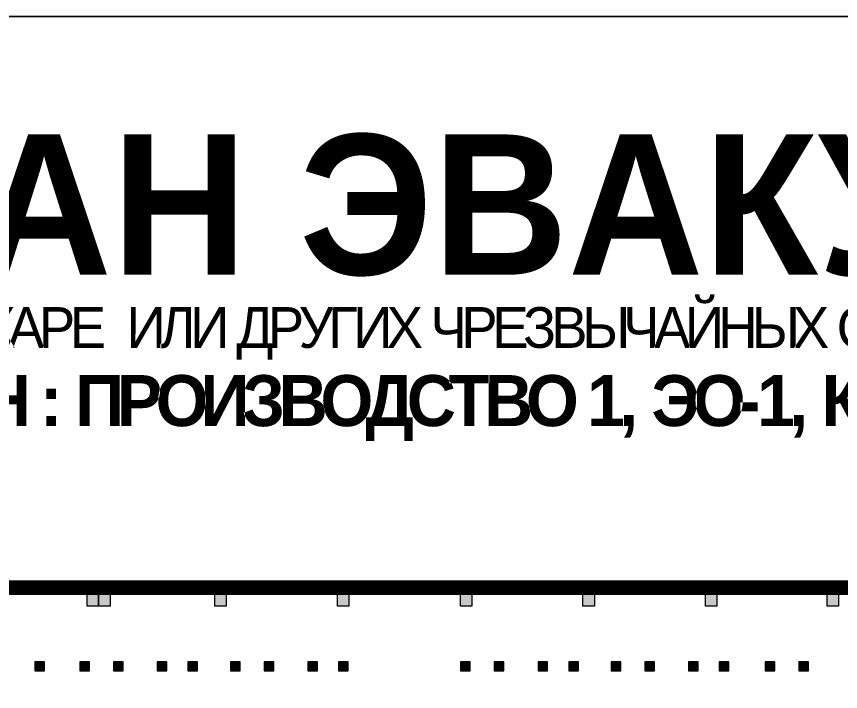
# Model space of a CAD drawing. Header units: millimetres. Extents: x 13810 to 67229, y 12374 to 21950.
# Drawn here: x 38369 to 38498.3, y 14048.2 to 14154.1 of the extents above; entities that cross this region are included whole.
import ezdxf

# ---------------------------------------------------------------- set-up
doc = ezdxf.new("R2010")
doc.units = ezdxf.units.MM
doc.styles.add('обычный', font='arial.ttf')

msp = doc.modelspace()

# ---------------------------------------------------------------- hatches: boundary and pattern name
at = {"lineweight": 0}
h = msp.add_hatch(color=256, dxfattribs=at)
h.dxf.hatch_style = 1
h.paths.add_polyline_path([(38380.06, 14061.57), (38381.86, 14061.57), (38381.86, 14064.46), (38380.06, 14064.46)])
h = msp.add_hatch(color=256, dxfattribs=at)
h.dxf.hatch_style = 1
h.paths.add_polyline_path([(38381.86, 14061.57), (38383.66, 14061.57), (38383.66, 14064.46), (38381.86, 14064.46)])
h = msp.add_hatch(color=256, dxfattribs=at)
h.dxf.hatch_style = 1
h.paths.add_polyline_path([(38400.09, 14061.57), (38401.89, 14061.57), (38401.89, 14064.46), (38400.09, 14064.46)])
h = msp.add_hatch(color=256, dxfattribs=at)
h.dxf.hatch_style = 1
h.paths.add_polyline_path([(38419.32, 14061.57), (38421.12, 14061.57), (38421.12, 14064.46), (38419.32, 14064.46)])
h = msp.add_hatch(color=256, dxfattribs=at)
h.dxf.hatch_style = 1
h.paths.add_polyline_path([(38438.62, 14061.57), (38440.42, 14061.57), (38440.42, 14064.46), (38438.62, 14064.46)])
h = msp.add_hatch(color=256, dxfattribs=at)
h.dxf.hatch_style = 1
h.paths.add_polyline_path([(38457.85, 14061.57), (38459.65, 14061.57), (38459.65, 14064.46), (38457.85, 14064.46)])
h = msp.add_hatch(color=256, dxfattribs=at)
h.dxf.hatch_style = 1
h.paths.add_polyline_path([(38477.08, 14061.57), (38478.88, 14061.57), (38478.88, 14064.46), (38477.08, 14064.46)])
h = msp.add_hatch(color=256, dxfattribs=at)
h.dxf.hatch_style = 1
h.paths.add_polyline_path([(38496.15, 14061.57), (38497.95, 14061.57), (38497.95, 14064.46), (38496.15, 14064.46)])
h = msp.add_hatch(color=256, dxfattribs=at)
h.dxf.hatch_style = 1
h.paths.add_polyline_path([(38371.84, 14052.86), (38371.84, 14051.44), (38373.36, 14051.44), (38373.36, 14052.86)])
h = msp.add_hatch(color=256, dxfattribs=at)
h.dxf.hatch_style = 1
h.paths.add_polyline_path([(38378.92, 14052.86), (38378.92, 14051.44), (38380.44, 14051.44), (38380.44, 14052.86)])
h = msp.add_hatch(color=256, dxfattribs=at)
h.dxf.hatch_style = 1
h.paths.add_polyline_path([(38384.19, 14052.86), (38384.19, 14051.44), (38385.71, 14051.44), (38385.71, 14052.86)])
h = msp.add_hatch(color=256, dxfattribs=at)
h.dxf.hatch_style = 1
h.paths.add_polyline_path([(38391.06, 14052.86), (38391.06, 14051.44), (38392.57, 14051.44), (38392.57, 14052.86)])
h = msp.add_hatch(color=256, dxfattribs=at)
h.dxf.hatch_style = 1
h.paths.add_polyline_path([(38395.87, 14052.86), (38395.87, 14051.44), (38397.38, 14051.44), (38397.38, 14052.86)])
h = msp.add_hatch(color=256, dxfattribs=at)
h.dxf.hatch_style = 1
h.paths.add_polyline_path([(38402.56, 14052.86), (38402.56, 14051.44), (38404.07, 14051.44), (38404.07, 14052.86)])
h = msp.add_hatch(color=256, dxfattribs=at)
h.dxf.hatch_style = 1
h.paths.add_polyline_path([(38407.83, 14052.86), (38407.83, 14051.44), (38409.35, 14051.44), (38409.35, 14052.86)])
h = msp.add_hatch(color=256, dxfattribs=at)
h.dxf.hatch_style = 1
h.paths.add_polyline_path([(38414.69, 14052.86), (38414.69, 14051.44), (38416.21, 14051.44), (38416.21, 14052.86)])
h = msp.add_hatch(color=256, dxfattribs=at)
h.dxf.hatch_style = 1
h.paths.add_polyline_path([(38419.5, 14052.86), (38419.5, 14051.44), (38421.02, 14051.44), (38421.02, 14052.86)])
h = msp.add_hatch(color=256, dxfattribs=at)
h.dxf.hatch_style = 1
h.paths.add_polyline_path([(38438.66, 14052.86), (38438.66, 14051.44), (38440.18, 14051.44), (38440.18, 14052.86)])
h = msp.add_hatch(color=256, dxfattribs=at)
h.dxf.hatch_style = 1
h.paths.add_polyline_path([(38443.94, 14052.86), (38443.94, 14051.44), (38445.45, 14051.44), (38445.45, 14052.86)])
h = msp.add_hatch(color=256, dxfattribs=at)
h.dxf.hatch_style = 1
h.paths.add_polyline_path([(38450.8, 14052.86), (38450.8, 14051.44), (38452.31, 14051.44), (38452.31, 14052.86)])
h = msp.add_hatch(color=256, dxfattribs=at)
h.dxf.hatch_style = 1
h.paths.add_polyline_path([(38455.61, 14052.86), (38455.61, 14051.44), (38457.13, 14051.44), (38457.13, 14052.86)])
h = msp.add_hatch(color=256, dxfattribs=at)
h.dxf.hatch_style = 1
h.paths.add_polyline_path([(38462.3, 14052.86), (38462.3, 14051.44), (38463.82, 14051.44), (38463.82, 14052.86)])
h = msp.add_hatch(color=256, dxfattribs=at)
h.dxf.hatch_style = 1
h.paths.add_polyline_path([(38467.57, 14052.86), (38467.57, 14051.44), (38469.09, 14051.44), (38469.09, 14052.86)])
h = msp.add_hatch(color=256, dxfattribs=at)
h.dxf.hatch_style = 1
h.paths.add_polyline_path([(38474.43, 14052.86), (38474.43, 14051.44), (38475.95, 14051.44), (38475.95, 14052.86)])
h = msp.add_hatch(color=256, dxfattribs=at)
h.dxf.hatch_style = 1
h.paths.add_polyline_path([(38479.25, 14052.86), (38479.25, 14051.44), (38480.76, 14051.44), (38480.76, 14052.86)])
h = msp.add_hatch(color=256, dxfattribs=at)
h.dxf.hatch_style = 1
h.paths.add_polyline_path([(38486.45, 14052.86), (38486.45, 14051.44), (38487.96, 14051.44), (38487.96, 14052.86)])
h = msp.add_hatch(color=256, dxfattribs=at)
h.dxf.hatch_style = 1
h.paths.add_polyline_path([(38491.72, 14052.86), (38491.72, 14051.44), (38493.24, 14051.44), (38493.24, 14052.86)])

# ---------------------------------------------------------------- linework, layer by layer
at = {"color": 126, "lineweight": 0, "true_color": 0x008754}
for points in [[(38162.27, 14549.05), (38762.27, 14549.05), (38762.27, 14154.05), (38162.27, 14154.05)], [(38162.27, 14154.05), (38762.27, 14154.05), (38762.27, 13759.05), (38162.27, 13759.05)], [(38162.27, 14154.05), (38762.27, 14154.05), (38762.27, 13759.05), (38162.27, 13759.05)], [(38162.27, 14154.05), (38762.27, 14154.05), (38762.27, 13759.05), (38162.27, 13759.05)], [(38162.27, 14154.05), (38762.27, 14154.05), (38762.27, 13759.05), (38162.27, 13759.05)]]:
    msp.add_lwpolyline(points, close=True, dxfattribs=at)
at = {"lineweight": 0, "const_width": 2.29}
msp.add_lwpolyline([(38637.74, 14064.46), (38195.49, 14064.46)], dxfattribs=at)
at = {"lineweight": 0}
for points in [[(38380.06, 14064.46), (38381.86, 14064.46), (38381.86, 14061.57), (38380.06, 14061.57), (38380.06, 14064.46)], [(38381.86, 14064.46), (38383.66, 14064.46), (38383.66, 14061.57), (38381.86, 14061.57), (38381.86, 14064.46)], [(38400.09, 14064.46), (38401.89, 14064.46), (38401.89, 14061.57), (38400.09, 14061.57), (38400.09, 14064.46)], [(38419.32, 14064.46), (38421.12, 14064.46), (38421.12, 14061.57), (38419.32, 14061.57), (38419.32, 14064.46)], [(38438.62, 14064.46), (38440.42, 14064.46), (38440.42, 14061.57), (38438.62, 14061.57), (38438.62, 14064.46)], [(38457.85, 14064.46), (38459.65, 14064.46), (38459.65, 14061.57), (38457.85, 14061.57), (38457.85, 14064.46)], [(38477.08, 14064.46), (38478.88, 14064.46), (38478.88, 14061.57), (38477.08, 14061.57), (38477.08, 14064.46)], [(38496.15, 14064.46), (38497.95, 14064.46), (38497.95, 14061.57), (38496.15, 14061.57), (38496.15, 14064.46)], [(38373.36, 14052.86), (38371.84, 14052.86), (38371.84, 14051.44), (38373.36, 14051.44), (38373.36, 14052.86)], [(38380.44, 14052.86), (38378.92, 14052.86), (38378.92, 14051.44), (38380.44, 14051.44), (38380.44, 14052.86)], [(38385.71, 14052.86), (38384.19, 14052.86), (38384.19, 14051.44), (38385.71, 14051.44), (38385.71, 14052.86)], [(38392.57, 14052.86), (38391.06, 14052.86), (38391.06, 14051.44), (38392.57, 14051.44), (38392.57, 14052.86)], [(38397.38, 14052.86), (38395.87, 14052.86), (38395.87, 14051.44), (38397.38, 14051.44), (38397.38, 14052.86)], [(38404.07, 14052.86), (38402.56, 14052.86), (38402.56, 14051.44), (38404.07, 14051.44), (38404.07, 14052.86)], [(38409.35, 14052.86), (38407.83, 14052.86), (38407.83, 14051.44), (38409.35, 14051.44), (38409.35, 14052.86)], [(38416.21, 14052.86), (38414.69, 14052.86), (38414.69, 14051.44), (38416.21, 14051.44), (38416.21, 14052.86)], [(38421.02, 14052.86), (38419.5, 14052.86), (38419.5, 14051.44), (38421.02, 14051.44), (38421.02, 14052.86)], [(38440.18, 14052.86), (38438.66, 14052.86), (38438.66, 14051.44), (38440.18, 14051.44), (38440.18, 14052.86)], [(38445.45, 14052.86), (38443.94, 14052.86), (38443.94, 14051.44), (38445.45, 14051.44), (38445.45, 14052.86)], [(38452.31, 14052.86), (38450.8, 14052.86), (38450.8, 14051.44), (38452.31, 14051.44), (38452.31, 14052.86)], [(38457.13, 14052.86), (38455.61, 14052.86), (38455.61, 14051.44), (38457.13, 14051.44), (38457.13, 14052.86)], [(38463.82, 14052.86), (38462.3, 14052.86), (38462.3, 14051.44), (38463.82, 14051.44), (38463.82, 14052.86)], [(38469.09, 14052.86), (38467.57, 14052.86), (38467.57, 14051.44), (38469.09, 14051.44), (38469.09, 14052.86)], [(38475.95, 14052.86), (38474.43, 14052.86), (38474.43, 14051.44), (38475.95, 14051.44), (38475.95, 14052.86)], [(38480.76, 14052.86), (38479.25, 14052.86), (38479.25, 14051.44), (38480.76, 14051.44), (38480.76, 14052.86)], [(38487.96, 14052.86), (38486.45, 14052.86), (38486.45, 14051.44), (38487.96, 14051.44), (38487.96, 14052.86)], [(38493.24, 14052.86), (38491.72, 14052.86), (38491.72, 14051.44), (38493.24, 14051.44), (38493.24, 14052.86)]]:
    msp.add_lwpolyline(points, dxfattribs=at)

# ---------------------------------------------------------------- texts
at = {"lineweight": 0, "insert": (38320.89, 14135.56), "char_height": 22, "width": 493.8901, "attachment_point": 1, "style": 'обычный'}
msp.add_mtext('{\\fProxima Nova Rg|b1|i0|c204|p2;ПЛАН ЭВАКУАЦИИ}', dxfattribs=at)
at = {"color": 0, "lineweight": 0, "insert": (38470.16, 14108.65), "char_height": 8, "width": 449.2158, "attachment_point": 5, "style": 'обычный'}
msp.add_mtext('{\\fArial Black|b1|i0|c204|p34;\\H2x;\\T0.85;  \\fArial Narrow|b0|i0|c204|p34;\\H0.8x;\\W0.9;\\P\\fProxima Nova Rg|b0|i0|c204|p2;\\H0.5x;\\W1;\\C256;ПРИ ПОЖАРЕ  ИЛИ ДРУГИХ ЧРЕЗВЫЧАЙНЫХ СИТУАЦИЯХ  ИЗ ПОМЕЩЕНИЙ \\fProxima Nova Rg|b1|i0|c204|p2;\\H1.25x;\\PЦЭН : ПРОИЗВОДСТВО 1, ЭО-1, КОРПУС 2, отм. 00,00}', dxfattribs=at)

doc.saveas('drawing.dxf')
